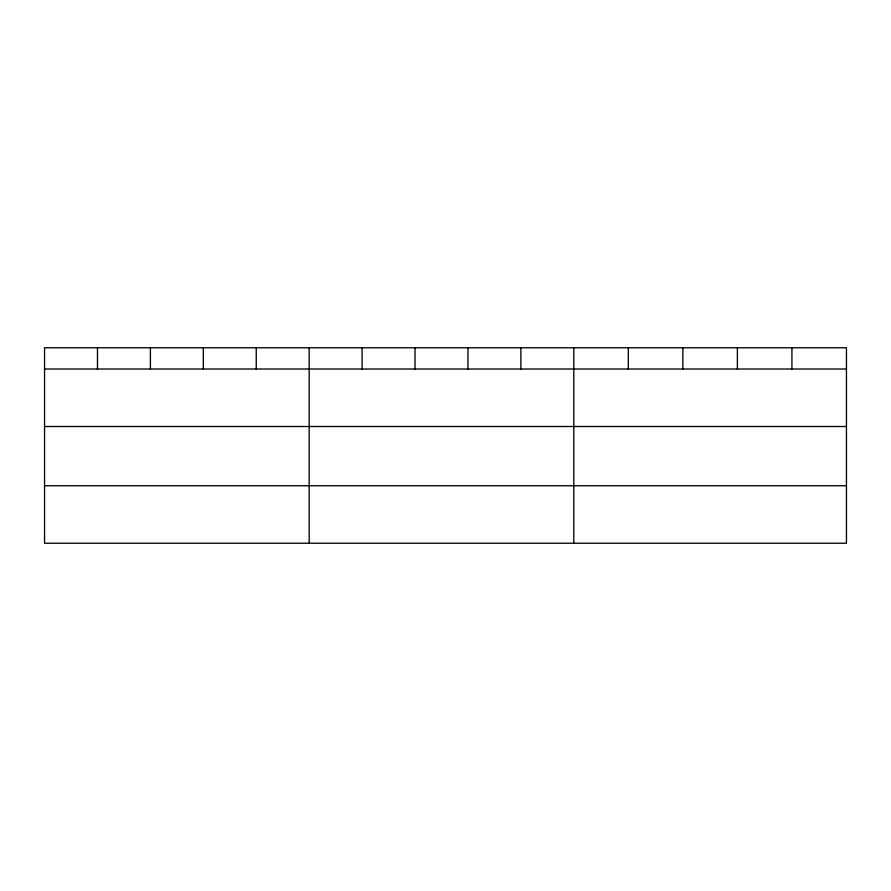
<?xml version="1.0" encoding="UTF-8"?>
<svg xmlns="http://www.w3.org/2000/svg" width="891" height="891" viewBox="0 0 891 891"><rect width="100%" height="100%" fill="white"/><g stroke="black" fill="none" stroke-linecap="round" stroke-linejoin="round"><path stroke-width="1.34" d="M846.45 426.511L846.45 347.768L44.55 347.768L44.55 543.232L846.45 543.232L846.45 426.511L44.55 426.511M44.55 369.019L846.45 369.019M44.55 485.74L846.45 485.74M791.921 347.768L791.921 369.019M737.392 347.768L737.392 369.019M682.862 347.768L682.862 369.019M628.333 347.768L628.333 369.019M573.804 347.768L573.804 543.232M520.879 347.768L520.879 369.019M467.953 347.768L467.953 369.019M415.028 347.768L415.028 369.019M362.102 347.768L362.102 369.019M309.177 347.768L309.177 543.232M256.252 347.768L256.252 369.019M203.326 347.768L203.326 369.019M150.401 347.768L150.401 369.019M97.475 347.768L97.475 369.019"/></g></svg>
